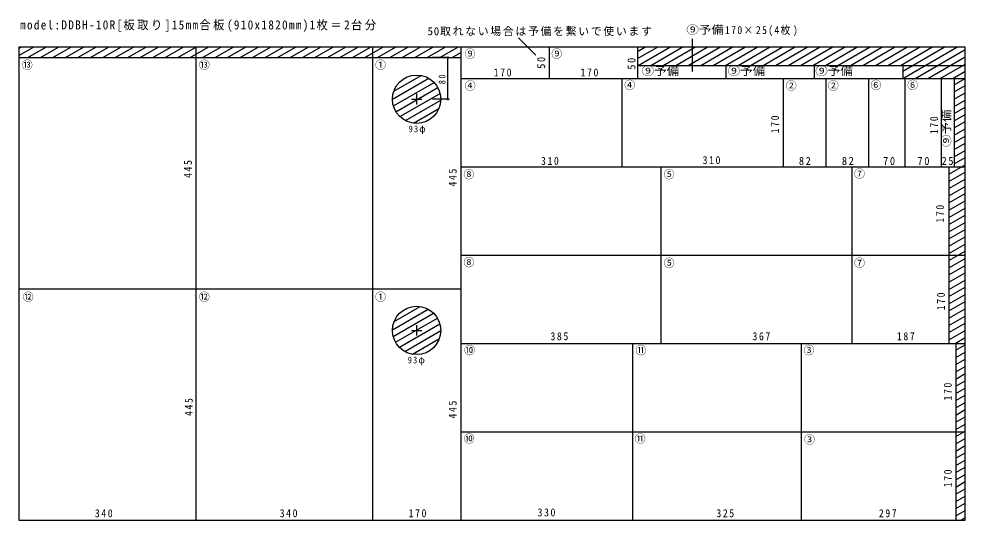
# Model space of a CAD drawing. Units: millimetres, scale not verified. Extents: x -915 to 905, y -480 to 485.
import ezdxf
from ezdxf.enums import TextEntityAlignment as Align

# ---------------------------------------------------------------- set-up
doc = ezdxf.new("R2010")
doc.units = ezdxf.units.MM
doc.header["$LTSCALE"] = 6
doc.header["$PDMODE"] = 32
doc.header["$PDSIZE"] = 3
doc.layers.add('0-0', color=4, linetype='Continuous')
doc.styles.add('ＭＳ ゴシック', font='')
doc.styles.get('ＭＳ ゴシック').set_extended_font_data('MS Gothic')

msp = doc.modelspace()

# ---------------------------------------------------------------- linework, layer by layer
at = {"layer": '0-0', "color": 6}
msp.add_line((79.37, 415.039), (46.299, 448.11), dxfattribs=at)
at = {"layer": '0-0', "color": 5}
msp.add_line((380.315, 446.457), (380.315, 383.622), dxfattribs=at)
at = {"layer": '0-0'}
for p, q in [((-914.961, 413.983), (-886.877, 430.197)), ((-914.961, 427.839), (-910.877, 430.197)), ((-897.518, 410.197), (-862.877, 430.197)), ((-873.518, 410.197), (-838.877, 430.197)), ((-849.518, 410.197), (-814.877, 430.197)), ((-825.518, 410.197), (-790.877, 430.197)), ((-801.518, 410.197), (-766.877, 430.197)), ((-777.518, 410.197), (-742.877, 430.197)), ((-753.518, 410.197), (-718.877, 430.197)), ((-729.518, 410.197), (-694.877, 430.197)), ((-705.518, 410.197), (-670.877, 430.197)), ((-681.518, 410.197), (-646.877, 430.197)), ((-657.518, 410.197), (-622.877, 430.197)), ((-633.518, 410.197), (-598.877, 430.197)), ((-609.518, 410.197), (-574.877, 430.197)), ((-585.518, 410.197), (-550.877, 430.197)), ((-561.518, 410.197), (-526.877, 430.197)), ((-537.518, 410.197), (-502.877, 430.197)), ((-513.518, 410.197), (-478.877, 430.197)), ((-489.518, 410.197), (-454.877, 430.197)), ((-465.518, 410.197), (-430.877, 430.197)), ((-441.518, 410.197), (-406.877, 430.197)), ((-417.518, 410.197), (-382.877, 430.197)), ((-393.518, 410.197), (-358.877, 430.197)), ((-369.518, 410.197), (-334.877, 430.197)), ((-345.518, 410.197), (-310.877, 430.197)), ((-321.518, 410.197), (-286.877, 430.197)), ((-297.518, 410.197), (-262.877, 430.197)), ((-273.518, 410.197), (-238.877, 430.197)), ((-249.518, 410.197), (-214.877, 430.197)), ((-225.518, 410.197), (-190.877, 430.197)), ((-201.518, 410.197), (-166.877, 430.197)), ((-177.518, 410.197), (-142.877, 430.197)), ((-153.518, 410.197), (-118.877, 430.197)), ((-129.518, 410.197), (-94.877, 430.197)), ((-105.518, 410.197), (-70.877, 430.197)), ((-81.518, 410.197), (-64.961, 419.756)), ((275.039, 408.209), (313.123, 430.197)), ((275.039, 422.066), (289.123, 430.197)), ((276.501, 395.197), (337.123, 430.197)), ((300.501, 395.197), (361.123, 430.197)), ((324.501, 395.197), (385.123, 430.197)), ((348.501, 395.197), (409.123, 430.197)), ((372.501, 395.197), (433.123, 430.197)), ((396.501, 395.197), (457.123, 430.197)), ((420.501, 395.197), (481.123, 430.197)), ((444.501, 395.197), (505.123, 430.197)), ((468.501, 395.197), (529.123, 430.197)), ((492.501, 395.197), (553.123, 430.197)), ((516.501, 395.197), (577.123, 430.197)), ((540.501, 395.197), (601.123, 430.197)), ((564.501, 395.197), (625.123, 430.197)), ((588.501, 395.197), (649.123, 430.197)), ((612.501, 395.197), (673.123, 430.197)), ((636.501, 395.197), (697.123, 430.197)), ((660.501, 395.197), (721.123, 430.197)), ((684.501, 395.197), (745.123, 430.197)), ((708.501, 395.197), (769.123, 430.197)), ((732.501, 395.197), (793.123, 430.197)), ((756.501, 395.197), (817.123, 430.197)), ((780.501, 395.197), (841.123, 430.197)), ((785.039, 383.961), (865.123, 430.197)), ((785.2, 370.197), (889.123, 430.197)), ((809.2, 370.197), (905.039, 425.53)), ((-89.669, 410.197), (-119.669, 410.197)), ((-89.669, 330.197), (-89.669, 410.197)), ((833.2, 370.197), (905.039, 411.673)), ((857.2, 370.197), (905.039, 397.817)), ((881.2, 370.197), (905.039, 383.961)), ((-196.46, 329.979), (-126.522, 370.358)), ((-193.944, 345.288), (-141.038, 375.833)), ((884.039, 357.98), (905.039, 370.104)), ((-194.605, 317.193), (-116.377, 362.358)), ((-189.753, 306.138), (-109.229, 352.629)), ((884.039, 344.123), (905.039, 356.248)), ((-182.171, 296.659), (-104.811, 341.323)), ((-171.48, 288.976), (-103.503, 328.222)), ((-89.669, 330.197), (-119.669, 330.197)), ((884.039, 330.267), (905.039, 342.391)), ((884.039, 316.411), (905.039, 328.535)), ((-155.951, 284.084), (-107.031, 312.329)), ((884.039, 302.554), (905.039, 314.679)), ((884.039, 288.698), (905.039, 300.822)), ((884.039, 274.841), (905.039, 286.966)), ((884.039, 260.985), (905.039, 273.109)), ((884.039, 247.129), (905.039, 259.253)), ((884.039, 233.272), (905.039, 245.397)), ((884.039, 219.416), (905.039, 231.54)), ((874.039, 185.93), (905.039, 203.827)), ((884.039, 205.559), (905.039, 217.684)), ((874.039, 199.786), (874.751, 200.197)), ((874.039, 172.073), (905.039, 189.971)), ((874.039, 158.217), (905.039, 176.115)), ((874.039, 144.36), (905.039, 162.258)), ((874.039, 130.504), (905.039, 148.402)), ((874.039, 116.647), (905.039, 134.545)), ((874.039, 102.791), (905.039, 120.689)), ((874.039, 88.935), (905.039, 106.833)), ((874.039, 75.078), (905.039, 92.976)), ((874.039, 61.222), (905.039, 79.12)), ((874.039, 47.365), (905.039, 65.263)), ((874.039, 33.509), (905.039, 51.407)), ((874.039, 19.653), (905.039, 37.55)), ((874.039, 5.796), (905.039, 23.694)), ((874.039, -8.06), (905.039, 9.838)), ((874.039, -21.917), (905.039, -4.019)), ((874.039, -35.773), (905.039, -17.875)), ((874.039, -49.629), (905.039, -31.732)), ((874.039, -63.486), (905.039, -45.588)), ((-193.195, -97.685), (-143.168, -68.802)), ((874.039, -77.342), (905.039, -59.444)), ((-196.44, -113.415), (-127.923, -73.857)), ((-194.984, -126.43), (-117.38, -81.626)), ((874.039, -91.199), (905.039, -73.301)), ((874.039, -105.055), (905.039, -87.157)), ((-190.45, -137.669), (-109.913, -91.171)), ((-183.188, -147.333), (-105.175, -102.292)), ((874.039, -118.911), (905.039, -101.014)), ((-172.901, -155.25), (-103.462, -115.159)), ((874.039, -132.768), (905.039, -114.87)), ((-158.132, -160.58), (-106.231, -130.615)), ((885.854, -139.803), (905.039, -128.726)), ((887.039, -152.975), (905.039, -142.583)), ((887.039, -166.831), (905.039, -156.439)), ((887.039, -180.688), (905.039, -170.296)), ((887.039, -194.544), (905.039, -184.152)), ((887.039, -208.401), (905.039, -198.008)), ((887.039, -222.257), (905.039, -211.865)), ((887.039, -236.114), (905.039, -225.721)), ((887.039, -249.97), (905.039, -239.578)), ((887.039, -263.826), (905.039, -253.434)), ((887.039, -277.683), (905.039, -267.29)), ((887.039, -291.539), (905.039, -281.147)), ((887.039, -305.396), (905.039, -295.003)), ((887.039, -319.252), (905.039, -308.86)), ((887.039, -333.108), (905.039, -322.716)), ((887.039, -346.965), (905.039, -336.572)), ((887.039, -360.821), (905.039, -350.429)), ((887.039, -374.678), (905.039, -364.285)), ((887.039, -388.534), (905.039, -378.142)), ((887.039, -402.39), (905.039, -391.998)), ((887.039, -416.247), (905.039, -405.855)), ((887.039, -430.103), (905.039, -419.711)), ((887.039, -443.96), (905.039, -433.567)), ((887.039, -457.816), (905.039, -447.424)), ((887.039, -471.672), (905.039, -461.28)), ((896.957, -479.803), (905.039, -475.137))]:
    msp.add_line(p, q, dxfattribs=at)
at = {"layer": '0-0', "color": 7}
for p, q in [((-574.961, 430.197), (-574.961, -479.803)), ((-234.961, 430.197), (-234.961, -479.803)), ((-64.961, 430.197), (-64.961, -479.803)), ((105.039, 430.197), (105.039, 370.197)), ((275.039, 430.197), (275.039, 370.197)), ((-914.961, 410.197), (-64.961, 410.197)), ((275.039, 395.197), (905.039, 395.197)), ((445.039, 395.197), (445.039, 370.197)), ((615.039, 395.197), (615.039, 370.197)), ((785.039, 395.197), (785.039, 370.197)), ((-64.961, 370.197), (905.039, 370.197)), ((245.039, 370.197), (245.039, 200.197)), ((555.039, 370.197), (555.039, 200.197)), ((637.039, 370.197), (637.039, 200.197)), ((719.039, 370.197), (719.039, 200.197)), ((789.039, 370.197), (789.039, 200.197)), ((859.039, 370.197), (859.039, 200.197)), ((884.039, 370.197), (884.039, 200.197)), ((-159.961, 330.197), (-139.961, 330.197)), ((-149.961, 340.197), (-149.961, 320.197)), ((-64.961, 200.197), (905.039, 200.197)), ((320.039, 200.197), (320.039, -139.803)), ((687.039, 200.197), (687.039, -139.803)), ((874.039, 200.197), (874.039, -139.803)), ((-64.961, 30.197), (905.039, 30.197)), ((-914.961, -34.803), (-64.961, -34.803)), ((-149.961, -104.803), (-149.961, -124.803)), ((-159.961, -114.803), (-139.961, -114.803)), ((-64.961, -139.803), (905.039, -139.803)), ((265.039, -139.803), (265.039, -479.803)), ((590.039, -139.803), (590.039, -479.803)), ((887.039, -139.803), (887.039, -479.803)), ((-64.961, -309.803), (905.039, -309.803))]:
    msp.add_line(p, q, dxfattribs=at)
msp.add_lwpolyline([(-914.961, -479.803), (905.039, -479.803), (905.039, 430.197), (-914.961, 430.197)], close=True, dxfattribs=at)
for centre in [(-149.961, 330.197), (-149.961, -114.803)]:
    msp.add_circle(centre, 46.5, dxfattribs=at)
at = {"layer": '0-0'}
for p in [(-89.669, 410.197), (-89.669, 330.197)]:
    msp.add_point(p, dxfattribs=at)

# ---------------------------------------------------------------- texts
at = {"layer": '0-0', "color": 5, "style": 'ＭＳ ゴシック', "width": 1.15}
for p in [(368.74, 451.417), (282.756, 372.047), (448.11, 372.047), (616.772, 372.047)]:
    msp.add_text('⑨予備', height=15.4, dxfattribs=at).set_placement(p, align=Align.BOTTOM_LEFT)
at = {"layer": '0-0', "color": 5, "style": 'ＭＳ ゴシック'}
for s, p in [('⑨', (-57.874, 405.118)), ('⑨', (109.134, 405.118)), ('⑬', (-909.449, 383.622)), ('⑬', (-568.819, 383.622)), ('①', (-229.843, 383.622)), ('④', (-57.418, 343.612)), ('④', (249.477, 344.874)), ('②', (560.161, 343.612)), ('②', (640.989, 343.612)), ('⑥', (723.08, 344.874)), ('⑥', (793.805, 344.874)), ('⑧', (-59.944, 173.114)), ('⑤', (325.253, 173.114)), ('⑦', (691.507, 174.377)), ('⑧', (-59.944, 3.88)), ('⑤', (325.253, 2.617)), ('⑦', (691.507, 2.617)), ('⑫', (-907.795, -62.835)), ('⑫', (-568.819, -62.835)), ('①', (-229.843, -62.835)), ('⑩', (-58.681, -165.354)), ('⑪', (270.947, -165.354)), ('③', (594.26, -165.354)), ('⑩', (-59.528, -335.669)), ('⑪', (269.528, -335.669)), ('③', (595.276, -337.323))]:
    msp.add_text(s, height=15.4, dxfattribs=at).set_placement(p, align=Align.BOTTOM_LEFT)
at = {"layer": '0-0', "color": 5, "style": 'ＭＳ ゴシック', "width": 1.15}
msp.add_text('⑨予備', height=15.4, rotation=90, dxfattribs=at).set_placement((881.339, 238.11), align=Align.BOTTOM_LEFT)
at = {"layer": '0-0', "color": 7, "insert": (-912.756, 459.685), "char_height": 17.6, "attachment_point": 7, "style": 'ＭＳ ゴシック'}
msp.add_mtext('\\T1.23;\\W0.9;model:DDBH-10R[板取り]15mm合板(910x1820mm)1枚＝2台分', dxfattribs=at)
at = {"layer": '0-0', "color": 6, "attachment_point": 7, "style": 'ＭＳ ゴシック'}
for s, insert, char_height in [('\\T1.15;50取れない場合は予備を繋いで使います', (-128.976, 451.417), 15.4), ('\\T1.26;\\W0.9;170×25(4枚)', (443.15, 451.417), 15.4), ('\\T1.32;\\W0.9;170', (-1.654, 373.701), 15.4), ('\\T1.32;\\W0.9;170', (165.354, 373.701), 15.4), ('\\T1.27;\\W0.9;93φ', (-165.354, 262.913), 13.2), ('\\T1.32;\\W0.9;310', (89.291, 203.386), 15.4), ('\\T1.32;\\W0.9;310', (400.157, 205.039), 15.4), ('\\T1.31;\\W0.95;82', (585.354, 203.386), 15.4), ('\\T1.31;\\W0.95;82', (668.031, 203.386), 15.4), ('\\T1.31;\\W0.95;70', (747.402, 203.386), 15.4), ('\\T1.31;\\W0.95;70', (813.543, 203.386), 15.4), ('\\T1.31;\\W0.95;25', (859.843, 203.386), 15.4), ('\\T1.32;\\W0.9;385', (107.48, -133.937), 15.4), ('\\T1.32;\\W0.9;367', (496.063, -133.937), 15.4), ('\\T1.32;\\W0.9;187', (773.858, -133.937), 15.4), ('\\T1.27;\\W0.9;93φ', (-167.008, -181.89), 13.2), ('\\T1.32;\\W0.9;340', (-768.898, -474.567), 15.4), ('\\T1.32;\\W0.9;340', (-413.386, -474.567), 15.4), ('\\T1.32;\\W0.9;170', (-165.354, -474.567), 15.4), ('\\T1.32;\\W0.9;330', (82.677, -472.913), 15.4), ('\\T1.32;\\W0.9;325', (426.614, -474.567), 15.4), ('\\T1.32;\\W0.9;297', (739.134, -474.567), 15.4)]:
    msp.add_mtext(s, dxfattribs=dict(at, insert=insert, char_height=char_height))
at = {"layer": '0-0', "color": 6, "attachment_point": 7, "rotation": 90, "style": 'ＭＳ ゴシック'}
for s, insert, char_height in [('\\T1.31;\\W0.95;50', (97.559, 388.583), 15.4), ('\\T1.31;\\W0.95;50', (271.181, 386.929), 15.4), ('\\T1.36;\\W0.9;80', (-94.252, 358.819), 13.2), ('\\T1.32;\\W0.9;170', (547.323, 264.567), 15.4), ('\\T1.32;\\W0.9;170', (853.228, 262.913), 15.4), ('\\T1.32;\\W0.9;445', (-582.047, 178.583), 15.4), ('\\T1.32;\\W0.9;445', (-72.756, 162.047), 15.4), ('\\T1.32;\\W0.9;170', (864.803, 92.598), 15.4), ('\\T1.32;\\W0.9;170', (866.457, -76.063), 15.4), ('\\T1.32;\\W0.9;170', (879.685, -249.685), 15.4), ('\\T1.32;\\W0.9;445', (-580.394, -279.449), 15.4), ('\\T1.32;\\W0.9;445', (-72.756, -284.409), 15.4), ('\\T1.32;\\W0.9;170', (879.685, -416.693), 15.4)]:
    msp.add_mtext(s, dxfattribs=dict(at, insert=insert, char_height=char_height))

doc.saveas('drawing.dxf')
